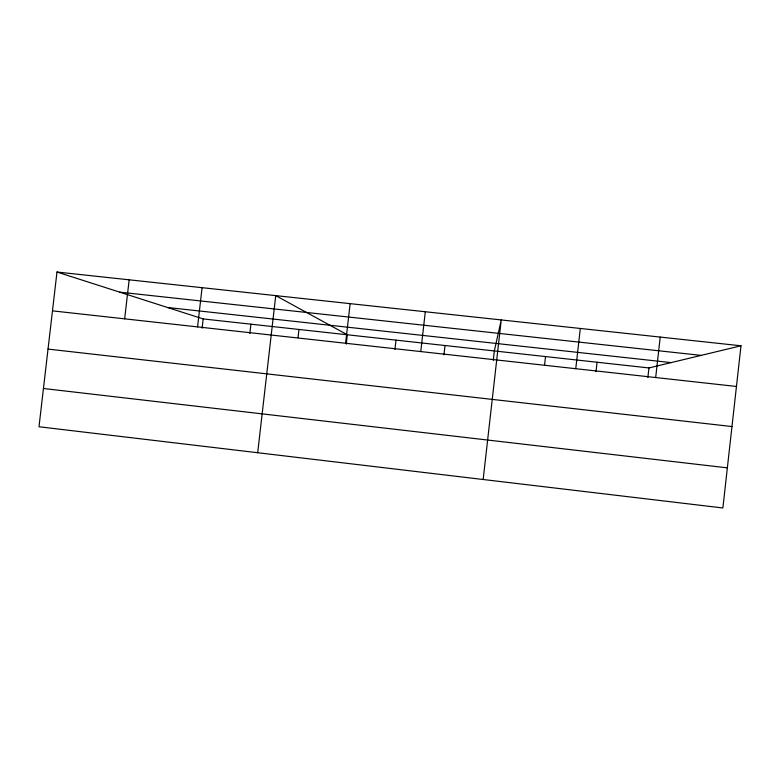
<?xml version="1.0" encoding="UTF-8"?>
<svg xmlns="http://www.w3.org/2000/svg" width="780" height="780" viewBox="0 0 780 780"><rect width="100%" height="100%" fill="white"/><g stroke="black" fill="none" stroke-linecap="round" stroke-linejoin="round"><path stroke-width="1.17" d="M741 345.793L722.875 507.965L39 426.757L56.989 272.035L741 345.793L648.95 367.945L203.18 318.932L56.989 272.035M493.282 360.389L494.344 350.951L501.248 319.936L483.161 479.505M544.586 364.874L545.522 356.577M575.767 368.706L580.31 328.468M595.988 371.758L597.061 362.242M647.878 377.491L648.95 367.945M655.678 377.549L660.221 337.077M249.844 333.469L250.906 324.178M257.692 452.731L275.74 295.62L347.315 334.776L346.252 344.126M298.019 337.613L298.954 329.462M345.608 343.268L350.142 303.644M394.933 349.518L396.006 340.129M420.771 351.575L425.305 311.747M443.937 354.939L445.01 345.52M124.654 318.835L129.168 279.815M197.564 326.898L202.088 287.683M202.108 328.185L203.18 318.932M119.701 292.149L701.152 355.387M167.495 307.486L671.151 362.602M52.474 310.859L736.457 386.47M48.028 349.089L731.971 426.543M43.446 388.489L727.36 467.854"/></g></svg>
